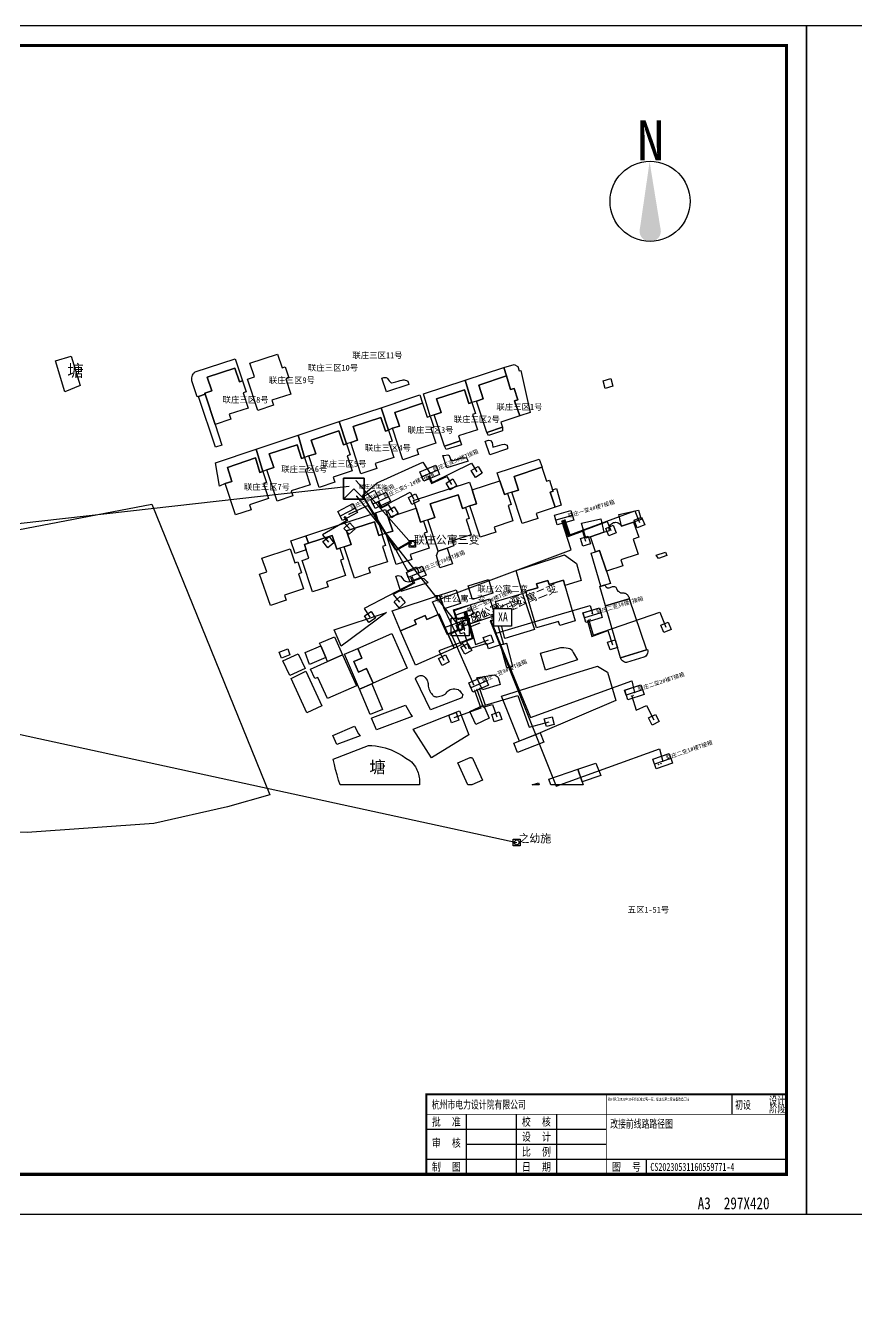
# Model space of a CAD drawing. Extents: x 1225 to 6895, y 909 to 1228.
# Drawn here: x 3129.9 to 3337.6, y 908.8 to 1227.5 of the extents above; entities that cross this region are included whole.
import ezdxf
from ezdxf.enums import TextEntityAlignment as Align

# ---------------------------------------------------------------- set-up
doc = ezdxf.new("R2010")
doc.units = 0
doc.linetypes.add('ACAD_ISO03W100', pattern=[30, 12, -18])
doc.linetypes.add('CABLESECTION_NEW', pattern=[6, 3, -3])
doc.layers.get('0').update_dxf_attribs({"linetype": 'CONTINUOUS'})
for name, color, linetype in [('__0', 1, 'CONTINUOUS'), ('__500', 1, 'CONTINUOUS'), ('__5000', 1, 'CONTINUOUS'), ('__5001', 1, 'CONTINUOUS'), ('___', 1, 'CONTINUOUS'), ('___1', 1, 'CONTINUOUS'), ('___2', 1, 'CONTINUOUS'), ('___3', 1, 'CONTINUOUS'), ('___500', 1, 'CONTINUOUS'), ('____0', 1, 'CONTINUOUS'), ('____2', 1, 'CONTINUOUS'), ('____3', 1, 'CONTINUOUS'), ('_____1', 7, 'CONTINUOUS'), ('_____2', 1, 'CONTINUOUS'), ('______', 1, 'CONTINUOUS'), ('__T__', 1, 'CONTINUOUS'), ('GESOFTDRAWFRAMETITLELAYER', 3, 'CONTINUOUS'), ('LAY10KV', 7, 'CONTINUOUS'), ('OUT-TITLE', 2, 'CONTINUOUS'), ('PUB_TITLE', 252, 'CONTINUOUS'), ('TY_DL_TDDJ', 7, 'CONTINUOUS'), ('TY_PDSB_USERNUMBER', 7, 'CONTINUOUS'), ('TY_ZBZ_NEW', 7, 'CONTINUOUS')]:
    doc.layers.add(name, color=color, linetype=linetype)
doc.styles.add('__', font='宋体.ttf')
doc.styles.add('___1', font='simfang.ttf', dxfattribs={"width": 0.8})
doc.styles.add('____0', font='', dxfattribs={"bigfont": 'gvfs.shx'})
doc.styles.get("Standard").update_dxf_attribs({"font": ''})
doc.styles.get('____0').set_extended_font_data('SimSun')
doc.styles.get('STANDARD').set_extended_font_data('SimSun')

# ---------------------------------------------------------------- blocks, each defined once
blk = doc.blocks.new('A3-420X297_____DWG')
at = {"layer": 'OUT-TITLE', "color": 5}
blk.add_lwpolyline([(0, 0), (0, 297), (420, 297), (420, 0)], close=True, dxfattribs=at)
at = {"layer": 'PUB_TITLE', "color": 4, "const_width": 0.8}
blk.add_lwpolyline([(25, 10), (25, 292), (415, 292), (415, 10)], close=True, dxfattribs=at)
at = {"layer": '_____1', "color": 1, "style": '___1', "width": 0.8}
blk.add_text('A3  297X420', height=3, dxfattribs=at).set_placement((392.82, 1.27))
blk = doc.blocks.new('____')
at = {"layer": 'GESOFTDRAWFRAMETITLELAYER', "color": 4}
for p, q in [((76.34, 20), (76.34, 15)), ((90, 0), (90, 20)), ((10, 15), (10, 0)), ((22.5, 15), (22.5, 0)), ((32.5, 15), (32.5, 0)), ((0, 11.25), (45, 11.25)), ((10, 7.5), (45, 7.5)), ((0, 3.75), (90, 3.75)), ((55, 0), (55, 3.75)), ((0, 0), (90, 0))]:
    blk.add_line(p, q, dxfattribs=at)
at = {"layer": 'GESOFTDRAWFRAMETITLELAYER', "const_width": 0.5}
blk.add_lwpolyline([(0, 0), (0, 20), (90, 20)], dxfattribs=at)
at = {"layer": 'GESOFTDRAWFRAMETITLELAYER', "color": 4, "const_width": 0.2}
for points in [[(45, 20), (45, 0)], [(0, 15), (90, 15)]]:
    blk.add_lwpolyline(points, dxfattribs=at)
at = {"width": 0.7, "flags": 1}
for tag, p in [('工程名称_001', (45.47, 19.23)), ('图纸名称_001', (46.15, 13.98))]:
    blk.add_attdef(tag, text='', height=2, dxfattribs=at).set_placement(p, align=Align.TOP_LEFT)
for tag, p in [('设计单位', (1.36, 16.41)), ('设计阶段', (77.18, 16.35)), ('比例', (33, 4.6)), ('日期', (33, 0.85)), ('图号', (55.99, 0.85))]:
    blk.add_attdef(tag, p, '', height=2, dxfattribs=at)
at = {"flags": 1}
for tag, p in [('审批', (11.15, 11.92)), ('校核', (33.11, 11.91)), ('审核', (11.08, 8.1))]:
    blk.add_attdef(tag, p, '', height=2.5, dxfattribs=at)
at = {"layer": 'GESOFTDRAWFRAMETITLELAYER', "color": 3, "width": 0.8}
for s, height, oblique, p in [('设计', 1.8, 1, (87.65, 18.49)), ('阶段', 1.8, 1, (87.69, 16.34)), ('批', 2, 0.8, (2.5, 13.12)), ('准', 2, 0.8, (7.5, 13.12)), ('校', 2, 0.8, (25, 13.12)), ('核', 2, 1, (30, 13.12)), ('设', 2, 0.8, (25, 9.38)), ('计', 2, 0.8, (30, 9.38)), ('审', 2, 0.8, (2.5, 7.85)), ('核', 2, 0.8, (7.5, 7.85)), ('比', 2, 0.8, (25, 5.62)), ('例', 2, 0.8, (30, 5.62)), ('制', 2, 0.8, (2.5, 1.88)), ('图', 2, 0.8, (7.5, 1.88)), ('日', 2, 0.8, (25, 1.88)), ('期', 2, 0.8, (30, 1.88)), ('图', 2, 1, (47.5, 1.88)), ('号', 2, 1, (52.5, 1.88))]:
    blk.add_text(s, height=height, dxfattribs=dict(at, oblique=oblique)).set_placement(p, align=Align.MIDDLE_CENTER)
blk = doc.blocks.new('267DDD8845E7480A94AE5B7440')
for name, p in [('A3-420X297_____DWG', (0, -297)), ('____', (325, -287))]:
    blk.add_blockref(name, p)
at = {"width": 0.7}
for tag, p in [('工程名称_001', (370.47, -267.77)), ('图纸名称_001', (371.15, -273.02))]:
    blk.add_attdef(tag, text='', height=2, dxfattribs=at).set_placement(p, align=Align.TOP_LEFT)
for tag, p in [('设计单位', (326.36, -270.59)), ('设计阶段', (402.18, -270.65)), ('比例', (358, -282.4)), ('日期', (358, -286.15)), ('图号', (380.99, -286.15))]:
    blk.add_attdef(tag, p, '', height=2, dxfattribs=at)
for tag, p in [('审批', (336.15, -275.08)), ('校核', (358.11, -275.09)), ('审核', (336.08, -278.9))]:
    blk.add_attdef(tag, p, '', height=2.5)
blk = doc.blocks.new('DFEF1B0B33D846FFA65A45B310')
blk.add_blockref('A3-420X297_____DWG', (0, -297))
at = {"width": 0.7}
for tag, p in [('工程名称_001', (370.47, -267.77)), ('图纸名称_001', (371.15, -273.02))]:
    blk.add_attdef(tag, text='', height=2, dxfattribs=at).set_placement(p, align=Align.TOP_LEFT)
for tag, p in [('设计单位', (326.36, -270.59)), ('设计阶段', (402.18, -270.65)), ('比例', (358, -282.4)), ('日期', (358, -286.15)), ('图号', (380.99, -286.15))]:
    blk.add_attdef(tag, p, '', height=2, dxfattribs=at)
for tag, p in [('审批', (336.15, -275.08)), ('校核', (358.11, -275.09)), ('审核', (336.08, -278.9))]:
    blk.add_attdef(tag, p, '', height=2.5)
blk = doc.blocks.new('LV_HYPERNODE_PIN1')
at = {"color": 0, "linetype": 'BYBLOCK'}
blk.add_lwpolyline([(3482, -1972), (3506, -1986), (3506, -1986), (3119.891399, -1767.898734), (2709.662063, -1600.221034), (2288.677078, -1428.147056), (1849.339378, -1312.043201), (1402.185843, -1193.873854), (943.804603, -1135.731212), (481.309459, -1077.066748), (15.612881, -1080.550094), (-450.083697, -1084.03344), (-910.659939, -1149.60235), (-1367.139347, -1214.588024), (-1810.539519, -1339.418589), (-2246.189463, -1462.067231), (-2661.762109, -1640.398545), (-3066.717385, -1814.173714), (-3446, -2038), (-3446, -2038), (-3066.716014, -1814.172905), (-2718.839064, -1544.138705), (-2361.841508, -1267.024775), (-2043.885549, -945.89607), (-1720.273301, -619.054632), (-1442.728941, -252.312631), (-1162.693733, 117.720731), (-934.534994, 521.788117), (-706.376255, 925.855502), (-534.170956, 1356.736626), (-363.497383, 1783.785161), (-250.800076, 2229.644617), (-140.07256, 2667.711071), (-87.214174, 3116.448885), (-35.706219, 3553.722305), (-40, 3994), (-40, 3994), (-35.706219, 3553.722305), (24.304085, 3117.51127), (85.887735, 2669.863695), (205.104804, 2233.987822), (326.442691, 1790.357916), (505.36236, 1366.639802), (685.887761, 939.118987), (921.817026, 539.472764), (1157.746292, 139.82654), (1444.863601, -224.803811), (1729.427066, -586.190859), (2059.258368, -906.807227), (2383.324679, -1221.81967), (2745.555659, -1492.081827), (3098.53233, -1755.439303), (3482, -1972)], close=True, dxfattribs=at)
blk = doc.blocks.new('TRANS_SET_LOCATION_7')
at = {"color": 0, "linetype": 'BYBLOCK'}
blk.add_lwpolyline([(-4000, 4000), (4000, 4000), (4000, -4000), (-4000, -4000), (-4000, 4000)], close=True, dxfattribs=at)
blk.add_lwpolyline([(3125, 0, -1), (-3125, 0, -1), (3125, 0)], format="xyb", close=True, dxfattribs=at)
blk = doc.blocks.new('HYPERNODE_PIN1_2')
at = {"color": 0, "linetype": 'BYBLOCK'}
blk.add_lwpolyline([(3482, -1972), (3506, -1986), (3506, -1986), (3119.891399, -1767.898734), (2709.662063, -1600.221034), (2288.677078, -1428.147056), (1849.339378, -1312.043201), (1402.185843, -1193.873854), (943.804603, -1135.731212), (481.309459, -1077.066748), (15.612881, -1080.550094), (-450.083697, -1084.03344), (-910.659939, -1149.60235), (-1367.139347, -1214.588024), (-1810.539519, -1339.418589), (-2246.189463, -1462.067231), (-2661.762109, -1640.398545), (-3066.717385, -1814.173714), (-3446, -2038), (-3446, -2038), (-3066.716014, -1814.172905), (-2718.839064, -1544.138705), (-2361.841508, -1267.024775), (-2043.885549, -945.89607), (-1720.273301, -619.054632), (-1442.728941, -252.312631), (-1162.693733, 117.720731), (-934.534994, 521.788117), (-706.376255, 925.855502), (-534.170956, 1356.736626), (-363.497383, 1783.785161), (-250.800076, 2229.644617), (-140.07256, 2667.711071), (-87.214174, 3116.448885), (-35.706219, 3553.722305), (-40, 3994), (-40, 3994), (-35.706219, 3553.722305), (24.304085, 3117.51127), (85.887735, 2669.863695), (205.104804, 2233.987822), (326.442691, 1790.357916), (505.36236, 1366.639802), (685.887761, 939.118987), (921.817026, 539.472764), (1157.746292, 139.82654), (1444.863601, -224.803811), (1729.427066, -586.190859), (2059.258368, -906.807227), (2383.324679, -1221.81967), (2745.555659, -1492.081827), (3098.53233, -1755.439303), (3482, -1972)], close=True, dxfattribs=at)
blk = doc.blocks.new('LV_T_BOX_LOCATION')
at = {"color": 0, "linetype": 'BYBLOCK'}
for points in [[(-7349, 71), (-7349, 4381), (6996, 4381), (6996, 71), (-7349, 71)], [(-7297, -3996), (-7297, 4405), (6984, 4405), (6984, -3996), (-7297, -3996)]]:
    blk.add_lwpolyline(points, close=True, dxfattribs=at)
blk = doc.blocks.new('SUPPLY_POINT_LOCATION')
at = {"color": 0, "linetype": 'BYBLOCK'}
blk.add_lwpolyline([(-4987, 4987), (4987, 4987), (4987, -4987), (-4987, -4987), (-4987, 4987)], close=True, dxfattribs=at)
blk = doc.blocks.new('HV_CABLE_JOINT_LOCATION')
at = {"color": 0, "linetype": 'BYBLOCK'}
blk.add_lwpolyline([(0, 2400), (-2560, -2600), (2920, -2600), (0, 2400)], close=True, dxfattribs=at)
blk = doc.blocks.new('SWITCH_STN_LOCATION')
at = {"color": 0, "linetype": 'BYBLOCK'}
for points in [[(-200000, 200000), (-200000, -200000), (200000, -200000), (200000, 200000), (-200000, 200000)], [(-200000, 200000), (200000, 200000), (200000, -200000), (-200000, -200000), (-200000, 200000)], [(-200000, -200000), (0, 0), (200000, -200000), (-200000, -200000)]]:
    blk.add_lwpolyline(points, close=True, dxfattribs=at)
blk = doc.blocks.new('TRANS_SET_LOCATION_8')
at = {"color": 0, "linetype": 'BYBLOCK'}
blk.add_lwpolyline([(-6277, -5852), (-6277, 5758), (6113, 5758), (6113, -5852), (-6277, -5852)], close=True, dxfattribs=at)
blk.add_circle((-131, 100), 4277, dxfattribs=at)
blk = doc.blocks.new('TD_BOXTYPESUBSTATION_ORIGI')
at = {"color": 3, "ltscale": 0.37}
blk.add_lwpolyline([(-6, 6), (6, 6), (6, -6), (-6, -6)], close=True, dxfattribs=at)
at = {"color": 3, "ltscale": 0.002, "style": '____0', "width": 0.8}
blk.add_text('XA', height=6, dxfattribs=at).set_placement((-3.05, 0.27), align=Align.MIDDLE_LEFT)
at = {"width": 0.8}
blk.add_attdef('模块编号', text='', height=3, dxfattribs=at).set_placement((0.59, 6.93), align=Align.CENTER)
at = {"width": 0.8, "flags": 1}
blk.add_attdef('电压等级', text='', height=3, dxfattribs=at).set_placement((15.38, -0.55), align=Align.CENTER)
at = {"width": 0.8}
blk.add_attdef('设备编号', text='', height=3, dxfattribs=at).set_placement((-1.29, -10.28), align=Align.RIGHT)
at = {"width": 0.8, "flags": 1}
blk.add_attdef('是否为标准化定制设备', (0.75, -10.41), '', height=3, dxfattribs=at)
blk = doc.blocks.new('TD_BEHINDTHE')
at = {"linetype": 'ACAD_ISO03W100'}
h = blk.add_hatch(color=256, dxfattribs=at)
edge = h.paths.add_edge_path()
edge.add_line((-0.08, 10.02), (-2.48, -6.53))
edge.add_arc((0.07, -7.31), 2.66, 162.9558, 376.3804)
edge.add_line((2.61, -6.56), (-0.08, 10.02))
blk.add_circle((0.03, 0.11), 10)
blk.add_text('N', height=10).set_placement((-3.23, 10.32))

msp = doc.modelspace()

# ---------------------------------------------------------------- linework, layer by layer
at = {"layer": '__500', "color": 253}
for points in [[(3219.653, 1139.57), (3220.099, 1139.566), (3220.214, 1139.539), (3220.332, 1139.46), (3220.414, 1139.345), (3220.578, 1139.056), (3220.783, 1138.794), (3221.237, 1138.328), (3221.312, 1138.287), (3221.397, 1138.281), (3221.813, 1138.342), (3222.444, 1138.489), (3223.058, 1138.697), (3223.537, 1138.851), (3224.032, 1138.945), (3224.315, 1138.972), (3224.589, 1138.982), (3224.785, 1138.962), (3225.159, 1138.862), (3225.319, 1138.78), (3225.448, 1138.655), (3225.586, 1138.415), (3225.67, 1138.152), (3225.741, 1137.855), (3220.142, 1135.98), (3218.954, 1139.444), (3219.246, 1139.518), (3219.463, 1139.554), (3219.653, 1139.57)], [(3245.179, 1125.878), (3249.112, 1127.221), (3249.17, 1126.263), (3245.602, 1125.117), (3245.179, 1125.878)], [(3234.653, 1122.455), (3238.585, 1123.746), (3238.853, 1122.806), (3235.051, 1121.566), (3234.653, 1122.455)], [(3245.111, 1123.811), (3245.609, 1123.974), (3246.1, 1123.896), (3246.514, 1123.323), (3246.716, 1122.151), (3249.012, 1122.853), (3249.639, 1122.972), (3250.316, 1122.708), (3250.396, 1122.069), (3250.387, 1121.75), (3245.948, 1120.299), (3244.827, 1123.712), (3245.111, 1123.811)], [(3234.527, 1120.148), (3235.447, 1120.248), (3235.844, 1120.077), (3236.169, 1119.208), (3236.375, 1118.887), (3236.845, 1118.833), (3238.917, 1119.485), (3239.472, 1119.632), (3240.122, 1119.485), (3240.577, 1118.657), (3235.195, 1117.044), (3234.222, 1120.109), (3234.527, 1120.148)], [(3287.541, 1095.218), (3289.881, 1095.99), (3290.18, 1095.086), (3288.133, 1094.411), (3287.541, 1095.218)], [(3222.777, 1090.04), (3223.096, 1090.143), (3223.707, 1089.955), (3224.351, 1089.057), (3224.883, 1088.687), (3225.52, 1088.549), (3226.293, 1088.64), (3228.079, 1089.251), (3228.7, 1089.483), (3229.491, 1089.345), (3230.294, 1088.543), (3230.463, 1088.282), (3223.731, 1086.114), (3222.497, 1089.933), (3222.777, 1090.04)], [(3274.736, 1087.752), (3274.892, 1087.561), (3274.99, 1087.335), (3275.028, 1087.247), (3275.091, 1087.171), (3275.174, 1087.116), (3275.265, 1087.087), (3275.341, 1087.077), (3275.531, 1087.064), (3275.766, 1087.068), (3276.001, 1087.106), (3276.227, 1087.178), (3276.439, 1087.28), (3276.595, 1087.35), (3276.766, 1087.387), (3276.94, 1087.39), (3277.108, 1087.358), (3277.27, 1087.287), (3277.414, 1087.175), (3277.526, 1087.031), (3277.596, 1086.869), (3277.684, 1086.642), (3277.813, 1086.432), (3277.977, 1086.247), (3278.167, 1086.096), (3278.375, 1085.964), (3278.517, 1085.881), (3278.64, 1085.825), (3278.772, 1085.787), (3278.908, 1085.769), (3279.043, 1085.772), (3279.234, 1085.78), (3279.426, 1085.768), (3279.616, 1085.735), (3279.8, 1085.684), (3279.978, 1085.608), (3280.144, 1085.504), (3280.291, 1085.375), (3280.414, 1085.226), (3280.552, 1085.005), (3280.664, 1084.768), (3280.748, 1084.52), (3280.802, 1084.265), (3274.843, 1082.532), (3274.266, 1084.514), (3273.435, 1087.373), (3274.736, 1087.752)], [(3274.843, 1082.532), (3280.802, 1084.265), (3284.916, 1072.069), (3285.076, 1071.543), (3278.604, 1069.598), (3274.843, 1082.532)], [(3258.613, 1070.728), (3263.729, 1072.112), (3264.428, 1072.101), (3265.006, 1072.043), (3265.542, 1071.952), (3265.944, 1071.864), (3266.188, 1071.763), (3266.392, 1071.594), (3266.636, 1071.263), (3266.813, 1070.892), (3267.843, 1069.049), (3259.907, 1066.494), (3258.613, 1070.728)], [(3285.076, 1071.543), (3285.352, 1071.627), (3285.424, 1071.326), (3285.435, 1071.026), (3285.388, 1070.73), (3285.284, 1070.449), (3285.134, 1070.203), (3284.941, 1069.988), (3284.711, 1069.814), (3284.453, 1069.686), (3280.137, 1068.369), (3279.857, 1068.418), (3279.589, 1068.51), (3279.339, 1068.643), (3279.113, 1068.815), (3278.948, 1068.984), (3278.806, 1069.173), (3278.691, 1069.379), (3278.604, 1069.598), (3285.076, 1071.543)], [(3227.623, 1064.624), (3227.816, 1064.799), (3228.034, 1064.947), (3228.27, 1065.064), (3228.517, 1065.147), (3228.704, 1065.175), (3228.895, 1065.169), (3229.083, 1065.128), (3229.257, 1065.055), (3229.564, 1064.861), (3229.837, 1064.62), (3230.093, 1064.312), (3230.301, 1063.971), (3230.421, 1063.698), (3230.509, 1063.41), (3230.56, 1063.115), (3230.576, 1062.817), (3230.592, 1062.483), (3230.643, 1062.151), (3230.73, 1061.827), (3230.85, 1061.515), (3231, 1061.211), (3231.169, 1060.917), (3231.358, 1060.635), (3231.566, 1060.367), (3231.694, 1060.23), (3231.84, 1060.108), (3231.999, 1060.005), (3232.169, 1059.924), (3232.325, 1059.871), (3232.488, 1059.837), (3232.653, 1059.825), (3232.818, 1059.833), (3233.149, 1059.881), (3233.478, 1059.948), (3233.802, 1060.036), (3234.119, 1060.143), (3234.467, 1060.302), (3234.79, 1060.513), (3235.079, 1060.769), (3235.324, 1061.062), (3235.533, 1061.303), (3235.785, 1061.507), (3236.069, 1061.662), (3236.372, 1061.762), (3236.811, 1061.83), (3237.255, 1061.828), (3237.646, 1061.76), (3238.02, 1061.625), (3238.24, 1061.497), (3238.432, 1061.33), (3238.638, 1061.08), (3238.806, 1060.803), (3239.229, 1060.378), (3238.956, 1059.574), (3231.12, 1056.603), (3227.419, 1064.349), (3227.623, 1064.624)], [(3242.985, 1064.627), (3245.011, 1064.958), (3247.047, 1065.291), (3247.321, 1065.215), (3247.573, 1065.085), (3247.819, 1064.878), (3248.01, 1064.62), (3248.475, 1063.218), (3248.57, 1062.933), (3244.11, 1061.547), (3242.679, 1064.572), (3242.985, 1064.627)], [(3248.918, 1059.943), (3261.794, 1064.083), (3272.862, 1067.455), (3275.352, 1065.967), (3277.421, 1058.939), (3258.548, 1050.829), (3253.409, 1048.78), (3248.918, 1059.943)], [(3216.711, 1054.621), (3224.883, 1057.757), (3226.204, 1055.43), (3226.58, 1054.899), (3217.684, 1051.558), (3216.433, 1054.506), (3216.711, 1054.621)], [(3226.777, 1051.771), (3238.369, 1056.312), (3240.713, 1050.327), (3231.361, 1044.608), (3226.777, 1051.771)], [(3213.15, 1050.578), (3213.544, 1050.037), (3207.749, 1047.884), (3206.774, 1050.171), (3212.159, 1052.467), (3213.15, 1050.578)]]:
    msp.add_lwpolyline(points, close=True, dxfattribs=at)
at = {"layer": '__5001', "color": 253}
for points in [[(3139.728, 1135.99), (3137.452, 1143.754), (3141.361, 1144.93), (3143.576, 1137.569), (3139.728, 1135.99)], [(3206.813, 1044.272), (3215.609, 1047.65), (3216.484, 1047.619), (3217.357, 1047.542), (3218.225, 1047.422), (3219.084, 1047.257), (3219.826, 1047.072), (3220.557, 1046.844), (3221.273, 1046.574), (3221.971, 1046.262), (3223.009, 1045.732), (3224.023, 1045.156), (3225.01, 1044.534), (3225.967, 1043.87), (3226.378, 1043.537), (3226.756, 1043.163), (3227.094, 1042.753), (3227.388, 1042.314), (3227.583, 1041.967), (3227.759, 1041.607), (3227.915, 1041.237), (3228.051, 1040.858), (3228.164, 1040.472), (3228.256, 1040.082), (3228.325, 1039.687), (3228.372, 1039.292), (3228.415, 1038.554), (3228.409, 1037.815), (3208.582, 1037.815), (3208.183, 1039.023), (3207.797, 1040.323), (3207.44, 1041.632), (3207.112, 1042.949), (3206.813, 1044.272)]]:
    msp.add_lwpolyline(points, close=True, dxfattribs=at)
at = {"layer": '___3', "color": 253}
msp.add_lwpolyline([(3162.035, 1028.143), (3130.325, 1025.917), (3112.52, 1026.198), (3069.348, 1034.76), (3053.996, 1087.393), (3161.512, 1107.979), (3191.012, 1035.331), (3180.395, 1032.315), (3162.035, 1028.143)], close=True, dxfattribs=at)
at = {"layer": '___500', "color": 253}
for points in [[(3194.834, 1142.259), (3195.739, 1139.504), (3194.979, 1139.254), (3196.227, 1135.454), (3191.502, 1133.902), (3191.914, 1132.649), (3187.982, 1131.358), (3185.411, 1139.186), (3187.121, 1139.748), (3185.998, 1143.168), (3192.945, 1145.45), (3194.074, 1142.009), (3194.834, 1142.259)], [(3182.339, 1144.29), (3184.172, 1138.753), (3183.412, 1138.503), (3182.283, 1141.944), (3175.336, 1139.662), (3176.459, 1136.242), (3174.749, 1135.68), (3174.832, 1135.427), (3173.144, 1134.872), (3172.859, 1134.777), (3171.537, 1138.799), (3171.473, 1139.156), (3171.475, 1139.52), (3171.542, 1139.876), (3171.673, 1140.215), (3171.801, 1140.437), (3171.957, 1140.641), (3172.138, 1140.823), (3172.34, 1140.98), (3182.339, 1144.29)], [(3184.172, 1138.753), (3185.077, 1135.998), (3184.317, 1135.748), (3185.565, 1131.948), (3180.84, 1130.396), (3181.252, 1129.143), (3177.32, 1127.852), (3174.832, 1135.427), (3174.749, 1135.68), (3176.459, 1136.242), (3175.336, 1139.662), (3182.283, 1141.944), (3183.412, 1138.503), (3184.172, 1138.753)], [(3249.474, 1142.088), (3250.141, 1139.97), (3243.195, 1137.689), (3244.318, 1134.268), (3242.608, 1133.707), (3241.505, 1133.356), (3239.763, 1138.896), (3249.474, 1142.088)], [(3253.326, 1141.226), (3253.701, 1141.329), (3256.028, 1130.846), (3253.435, 1129.994), (3253.425, 1130.027), (3252.119, 1133.756), (3252.968, 1134.034), (3252.04, 1136.86), (3251.161, 1136.56), (3250.141, 1139.97), (3249.474, 1142.088), (3252.077, 1142.881), (3252.951, 1142.323), (3253.326, 1141.226)], [(3241.505, 1133.356), (3240.745, 1133.107), (3239.615, 1136.547), (3232.669, 1134.266), (3233.792, 1130.845), (3232.082, 1130.284), (3231.064, 1129.967), (3229.393, 1135.534), (3239.763, 1138.896), (3241.505, 1133.356)], [(3252.119, 1133.756), (3253.425, 1130.027), (3253.435, 1129.994), (3248.699, 1128.422), (3249.112, 1127.221), (3245.179, 1125.878), (3242.608, 1133.707), (3244.318, 1134.268), (3243.195, 1137.689), (3250.141, 1139.97), (3251.161, 1136.56), (3252.04, 1136.86), (3252.968, 1134.034), (3252.119, 1133.756)], [(3173.144, 1134.872), (3174.832, 1135.427), (3177.32, 1127.852), (3178.983, 1122.717), (3177.378, 1122.186), (3173.144, 1134.872)], [(3218.774, 1132.014), (3228.505, 1135.232), (3229.174, 1133.157), (3222.228, 1130.877), (3223.351, 1127.456), (3221.641, 1126.895), (3220.614, 1126.451), (3218.774, 1132.014)], [(3241.505, 1133.356), (3242.41, 1130.601), (3241.65, 1130.351), (3242.898, 1126.551), (3238.173, 1124.999), (3238.585, 1123.746), (3234.653, 1122.455), (3232.082, 1130.284), (3233.792, 1130.845), (3232.669, 1134.266), (3239.615, 1136.547), (3240.745, 1133.107), (3241.505, 1133.356)], [(3208.34, 1128.563), (3218.774, 1132.014), (3220.614, 1126.451), (3219.854, 1126.202), (3218.724, 1129.642), (3211.778, 1127.361), (3212.901, 1123.941), (3211.191, 1123.379), (3210.161, 1123.055), (3208.34, 1128.563)], [(3231.064, 1129.967), (3231.969, 1127.212), (3231.209, 1126.962), (3232.457, 1123.162), (3227.732, 1121.61), (3228.144, 1120.357), (3224.212, 1119.066), (3221.641, 1126.895), (3223.351, 1127.456), (3222.228, 1130.877), (3229.174, 1133.157), (3230.304, 1129.718), (3231.064, 1129.967)], [(3208.34, 1128.563), (3210.161, 1123.055), (3209.401, 1122.806), (3208.271, 1126.246), (3201.325, 1123.965), (3202.448, 1120.544), (3200.738, 1119.983), (3199.679, 1119.617), (3198.096, 1125.175), (3208.34, 1128.563)], [(3220.614, 1126.451), (3221.519, 1123.696), (3220.758, 1123.447), (3222.006, 1119.646), (3217.282, 1118.095), (3217.693, 1116.841), (3213.761, 1115.55), (3211.191, 1123.379), (3212.901, 1123.941), (3211.778, 1127.361), (3218.724, 1129.642), (3219.854, 1126.202), (3220.614, 1126.451)], [(3210.161, 1123.055), (3211.066, 1120.3), (3210.306, 1120.05), (3211.554, 1116.25), (3206.829, 1114.698), (3207.241, 1113.445), (3203.309, 1112.154), (3200.738, 1119.983), (3202.448, 1120.544), (3201.325, 1123.965), (3208.271, 1126.246), (3209.401, 1122.806), (3210.161, 1123.055)], [(3187.558, 1121.669), (3198.096, 1125.175), (3199.679, 1119.617), (3198.919, 1119.368), (3197.789, 1122.808), (3190.843, 1120.527), (3191.966, 1117.106), (3190.256, 1116.545), (3189.235, 1116.149), (3187.558, 1121.669)], [(3199.679, 1119.617), (3200.584, 1116.862), (3199.824, 1116.612), (3201.072, 1112.812), (3196.347, 1111.26), (3196.759, 1110.007), (3192.827, 1108.716), (3190.256, 1116.545), (3191.966, 1117.106), (3190.843, 1120.527), (3197.789, 1122.808), (3198.919, 1119.368), (3199.679, 1119.617)], [(3187.389, 1119.511), (3180.43, 1117.076), (3181.522, 1113.638), (3179.844, 1113.131), (3178.386, 1112.468), (3177.438, 1118.298), (3187.558, 1121.669), (3189.235, 1116.149), (3188.475, 1115.899), (3187.389, 1119.511)], [(3187.389, 1119.511), (3188.475, 1115.899), (3189.235, 1116.149), (3190.14, 1113.394), (3189.38, 1113.144), (3190.628, 1109.344), (3185.903, 1107.792), (3186.315, 1106.539), (3182.383, 1105.248), (3179.844, 1113.131), (3181.522, 1113.638), (3180.43, 1117.076), (3187.389, 1119.511)], [(3258.294, 1119.206), (3259.032, 1117.193), (3258.967, 1117.171), (3252.021, 1114.889), (3253.144, 1111.468), (3251.434, 1110.907), (3250.36, 1110.582), (3249.6, 1110.332), (3248.471, 1113.773), (3247.815, 1115.779), (3258.294, 1119.206)], [(3260.857, 1113.979), (3261.655, 1111.551), (3261.762, 1111.224), (3261.002, 1110.974), (3262.25, 1107.174), (3257.525, 1105.622), (3257.937, 1104.369), (3254.005, 1103.078), (3251.434, 1110.907), (3253.144, 1111.468), (3252.021, 1114.889), (3258.967, 1117.171), (3260.097, 1113.73), (3260.857, 1113.979)], [(3241.524, 1111.49), (3242.647, 1108.071), (3240.937, 1107.509), (3239.903, 1107.126), (3239.143, 1106.877), (3238.013, 1110.317), (3231.067, 1108.036), (3232.19, 1104.615), (3230.48, 1104.054), (3229.418, 1103.728), (3229.413, 1103.742), (3228.653, 1103.493), (3227.523, 1106.933), (3226.88, 1108.89), (3240.874, 1113.475), (3241.524, 1111.49)], [(3248.471, 1113.773), (3249.6, 1110.332), (3250.36, 1110.582), (3251.265, 1107.827), (3250.505, 1107.577), (3251.753, 1103.777), (3247.028, 1102.225), (3247.44, 1100.972), (3243.508, 1099.681), (3240.937, 1107.509), (3242.647, 1108.071), (3241.524, 1111.49), (3248.471, 1113.773)], [(3239.903, 1107.126), (3240.808, 1104.371), (3240.048, 1104.121), (3241.296, 1100.321), (3236.571, 1098.769), (3236.983, 1097.516), (3235.309, 1096.966), (3233.051, 1096.225), (3230.48, 1104.054), (3232.19, 1104.615), (3231.067, 1108.036), (3238.013, 1110.317), (3239.143, 1106.877), (3239.903, 1107.126)], [(3262.66, 1111.881), (3263.783, 1107.678), (3262.25, 1107.174), (3261.002, 1110.974), (3261.762, 1111.224), (3261.655, 1111.551), (3262.66, 1111.881)], [(3219.932, 1106.618), (3220.577, 1104.652), (3221.7, 1101.231), (3219.99, 1100.67), (3219.113, 1100.401), (3217.375, 1105.78), (3219.932, 1106.618)], [(3227.523, 1106.933), (3228.653, 1103.493), (3229.413, 1103.742), (3229.418, 1103.728), (3230.318, 1100.987), (3229.558, 1100.737), (3230.806, 1096.937), (3226.081, 1095.385), (3226.493, 1094.132), (3222.561, 1092.841), (3219.99, 1100.67), (3221.7, 1101.231), (3220.577, 1104.652), (3227.523, 1106.933)], [(3278.267, 1105.047), (3278.214, 1105.343), (3283.081, 1106.446), (3283.792, 1104.11), (3283.503, 1104.028), (3281.886, 1103.475), (3278.858, 1102.439), (3278.267, 1105.047)], [(3217.375, 1105.78), (3219.113, 1100.401), (3219.01, 1100.367), (3218.25, 1100.118), (3217.12, 1103.558), (3210.174, 1101.277), (3211.297, 1097.856), (3209.587, 1097.295), (3208.48, 1096.942), (3207.72, 1096.693), (3206.59, 1100.133), (3200.637, 1098.178), (3200.014, 1100.074), (3217.375, 1105.78)], [(3219.01, 1100.367), (3219.915, 1097.612), (3219.155, 1097.362), (3220.403, 1093.562), (3215.678, 1092.01), (3216.09, 1090.757), (3212.158, 1089.466), (3209.587, 1097.295), (3211.297, 1097.856), (3210.174, 1101.277), (3217.12, 1103.558), (3218.25, 1100.118), (3219.01, 1100.367)], [(3271.127, 1099.794), (3269.929, 1099.429), (3268.881, 1103.182), (3273.661, 1104.311), (3274.431, 1100.915), (3271.127, 1099.794)], [(3276.882, 1103.33), (3277.169, 1103.399), (3277.469, 1103.413), (3277.766, 1103.37), (3278.046, 1103.274), (3278.302, 1103.129), (3278.531, 1102.934), (3278.72, 1102.7), (3278.858, 1102.439), (3281.886, 1103.475), (3283.164, 1099.691), (3281.781, 1099.224), (3283.061, 1095.435), (3278.729, 1094.007), (3279.203, 1092.57), (3275.095, 1091.216), (3273.384, 1096.408), (3272.39, 1096.071), (3271.127, 1099.794), (3274.431, 1100.915), (3275.862, 1101.4), (3275.809, 1101.693), (3275.813, 1101.996), (3275.874, 1102.293), (3275.988, 1102.568), (3276.151, 1102.817), (3276.362, 1103.035), (3276.61, 1103.209), (3276.882, 1103.33)], [(3200.637, 1098.178), (3199.644, 1097.852), (3200.074, 1096.542), (3197.327, 1095.64), (3196.238, 1098.755), (3200.014, 1100.074), (3200.637, 1098.178)], [(3208.48, 1096.942), (3209.385, 1094.187), (3208.624, 1093.938), (3209.872, 1090.137), (3205.148, 1088.586), (3205.559, 1087.332), (3201.627, 1086.041), (3199.057, 1093.87), (3200.767, 1094.432), (3200.074, 1096.542), (3199.644, 1097.852), (3200.637, 1098.178), (3206.59, 1100.133), (3207.72, 1096.693), (3208.48, 1096.942)], [(3191.129, 1082.661), (3188.425, 1090.481), (3190.268, 1091.051), (3188.975, 1094.497), (3196.091, 1096.753), (3197.221, 1093.313), (3197.981, 1093.562), (3198.886, 1090.807), (3198.126, 1090.557), (3199.374, 1086.757), (3194.649, 1085.205), (3195.061, 1083.952), (3191.129, 1082.661)], [(3233.051, 1096.225), (3235.309, 1096.966), (3236.599, 1093.039), (3233.506, 1092.023), (3232.616, 1095.152), (3233.051, 1096.225)], [(3264.711, 1087.653), (3264.339, 1088.934), (3260.774, 1087.868), (3260.47, 1088.885), (3257.662, 1088.079), (3257.956, 1087.071), (3254.93, 1086.188), (3255.018, 1085.885), (3254.126, 1085.625), (3252.542, 1091.366), (3264.589, 1095.289), (3267.612, 1093.139), (3268.817, 1088.881), (3264.711, 1087.653)], [(3273.384, 1096.408), (3275.095, 1091.216), (3276.105, 1088.152), (3273.723, 1087.457), (3271.324, 1095.705), (3272.39, 1096.071), (3273.384, 1096.408)], [(3240.551, 1087.513), (3245.63, 1089.149), (3246.732, 1085.727), (3241.654, 1084.092), (3240.551, 1087.513)], [(3264.711, 1087.653), (3267.285, 1078.782), (3263.464, 1077.648), (3263.16, 1078.674), (3257.597, 1077.05), (3255.018, 1085.885), (3254.93, 1086.188), (3257.956, 1087.071), (3257.662, 1088.079), (3260.47, 1088.885), (3260.774, 1087.868), (3264.339, 1088.934), (3264.711, 1087.653)], [(3234.529, 1081.797), (3238.788, 1072.795), (3237.077, 1071.985), (3233.344, 1080.503), (3230.23, 1079.139), (3229.789, 1080.146), (3227.133, 1078.982), (3227.574, 1077.975), (3223.677, 1076.267), (3221.543, 1081.307), (3233.427, 1085.219), (3234.529, 1081.797)], [(3233.427, 1085.219), (3237.534, 1086.55), (3238.638, 1083.12), (3234.529, 1081.797), (3233.427, 1085.219)], [(3248.664, 1072.785), (3245.612, 1071.847), (3245.21, 1073.157), (3240.823, 1071.809), (3239.611, 1075.83), (3238.653, 1075.542), (3236.845, 1081.542), (3245.962, 1084.29), (3249.365, 1073), (3248.664, 1072.785)], [(3254.126, 1085.625), (3257.138, 1076.618), (3249.743, 1074.429), (3247.368, 1083.633), (3254.126, 1085.625)], [(3220.163, 1080.862), (3208.796, 1072.508), (3207.079, 1076.555), (3220.163, 1080.862)], [(3237.077, 1071.985), (3227.41, 1067.749), (3223.677, 1076.267), (3227.574, 1077.975), (3227.133, 1078.982), (3229.789, 1080.146), (3230.23, 1079.139), (3233.344, 1080.503), (3237.077, 1071.985)], [(3203.701, 1072.583), (3203.433, 1073.187), (3207.138, 1074.833), (3209.146, 1070.331), (3205.437, 1068.676), (3204.999, 1069.662), (3203.701, 1072.583)], [(3216.787, 1063.199), (3215.179, 1066.861), (3213.164, 1065.976), (3211.998, 1068.631), (3214.012, 1069.516), (3212.967, 1071.896), (3221.481, 1075.637), (3225.302, 1066.939), (3216.787, 1063.199)], [(3193.879, 1069.487), (3193.309, 1070.954), (3195.453, 1071.787), (3196.023, 1070.32), (3193.879, 1069.487)], [(3203.701, 1072.583), (3204.999, 1069.662), (3200.933, 1067.856), (3199.806, 1070.852), (3203.701, 1072.583)], [(3212.967, 1071.896), (3214.012, 1069.516), (3211.998, 1068.631), (3213.164, 1065.976), (3215.179, 1066.861), (3216.787, 1063.199), (3216.439, 1063.051), (3213.362, 1061.745), (3209.67, 1070.448), (3212.967, 1071.896)], [(3249.365, 1073), (3250.098, 1073.23), (3251.626, 1067.428), (3250.176, 1067.046), (3248.664, 1072.785), (3249.365, 1073)], [(3194.246, 1068.784), (3198.053, 1070.528), (3199.815, 1066.864), (3196.008, 1065.12), (3194.246, 1068.784)], [(3205.437, 1068.676), (3209.146, 1070.331), (3212.606, 1062.575), (3205.394, 1059.433), (3202.952, 1064.677), (3202.24, 1064.359), (3201.164, 1066.77), (3205.437, 1068.676)], [(3200.221, 1055.81), (3196.344, 1064.422), (3200.021, 1066.19), (3203.96, 1057.535), (3200.221, 1055.81)], [(3213.362, 1061.745), (3216.439, 1063.051), (3219.146, 1056.67), (3216.069, 1055.365), (3213.362, 1061.745)], [(3242.457, 1052.921), (3241.008, 1056.152), (3244.349, 1057.733), (3245.798, 1054.502), (3242.457, 1052.921)], [(3259.474, 1048.507), (3252.902, 1045.887), (3251.976, 1048.209), (3258.548, 1050.829), (3259.474, 1048.507)], [(3240.459, 1037.815), (3237.957, 1043.33), (3241.089, 1044.68), (3241.312, 1044.659), (3241.423, 1044.619), (3241.527, 1044.559), (3241.619, 1044.481), (3241.695, 1044.39), (3241.789, 1044.187), (3244.132, 1039.035), (3241.443, 1037.815), (3240.459, 1037.815)], [(3267.936, 1041.731), (3272.445, 1043.204), (3273.703, 1040.185), (3269.066, 1038.542), (3267.936, 1041.731)], [(3261.192, 1037.815), (3260.698, 1039.208), (3267.936, 1041.731), (3269.066, 1038.542), (3269.324, 1037.815), (3261.192, 1037.815)], [(3256.549, 1037.815), (3258.1, 1038.367), (3258.296, 1037.815), (3256.549, 1037.815)]]:
    msp.add_lwpolyline(points, close=True, dxfattribs=at)
at = {"layer": '____0', "color": 253}
for points in [[(3226.232, 1098.629), (3222.488, 1096.569), (3214.129, 1110.107), (3217.77, 1113.313), (3217.77, 1113.313), (3229.208, 1118.432), (3231.019, 1115.635)], [(3230.836, 1114.906), (3231.57, 1113.4), (3241.364, 1118.208), (3242.688, 1116.022)], [(3230.618, 1114.747), (3231.407, 1113.148), (3235.2, 1114.901), (3236.389, 1112.872)], [(3226.191, 1098.691), (3222.523, 1096.665), (3214.421, 1109.893), (3217.116, 1111.453), (3218.253, 1109.301)], [(3218.335, 1108.47), (3218.897, 1107.194), (3226.062, 1110.955), (3226.939, 1109.191)], [(3226.279, 1098.563), (3222.465, 1096.434), (3215.593, 1107.64), (3210.791, 1105.414)], [(3218.072, 1108.338), (3218.736, 1106.946), (3220.532, 1107.884), (3221.724, 1105.938)], [(3264.738, 1104.013), (3265.921, 1100.273), (3282.156, 1106.297), (3283.361, 1103.369)], [(3209.594, 1104.688), (3210.149, 1103.786), (3204.185, 1100.275), (3205.611, 1098.467)], [(3209.776, 1104.804), (3210.361, 1103.859), (3209.508, 1103.336), (3210.893, 1101.851)], [(3238.258, 1076.542), (3235.367, 1075.325), (3231.628, 1083.577), (3266.256, 1096.538), (3263.966, 1103.776)], [(3264.219, 1103.844), (3265.518, 1099.853), (3269.085, 1101.168), (3269.837, 1098.709)], [(3264.452, 1103.923), (3265.725, 1100.033), (3275.281, 1103.624), (3276.233, 1101.359)], [(3226.327, 1098.475), (3222.52, 1096.347), (3225.373, 1091.293), (3227.653, 1092.333), (3228.211, 1090.906)], [(3226.256, 1089.536), (3226.737, 1088.234), (3214.581, 1081.868), (3215.993, 1079.742)], [(3226.591, 1089.689), (3227.163, 1088.207), (3221.783, 1085.376), (3223.428, 1083.46)], [(3239.726, 1080.936), (3241.574, 1074.47), (3233.216, 1071.282), (3234.446, 1068.96)], [(3238.22, 1076.62), (3235.414, 1075.431), (3234.651, 1077.112), (3240.061, 1079.158), (3239.521, 1080.891)], [(3239.887, 1080.979), (3241.779, 1074.367), (3238.957, 1073.308), (3240.076, 1071.808)], [(3240.108, 1081.043), (3242.423, 1072.876), (3245.604, 1074.047)], [(3247.418, 1079.1), (3246.322, 1078.614), (3247.582, 1075.713), (3259.302, 1079.18), (3259.302, 1079.18), (3271.021, 1082.647), (3271.581, 1080.618)], [(3270.677, 1078.959), (3271.797, 1075.239), (3288.436, 1080.987), (3289.971, 1077.206)], [(3247.355, 1079.231), (3246.086, 1078.777), (3246.086, 1078.777), (3262.559, 1037.514), (3288.342, 1046.802), (3289.199, 1043.695)], [(3247.381, 1079.166), (3246.191, 1078.686), (3256.159, 1054.677), (3281.487, 1063.787), (3282.152, 1060.888)], [(3270.366, 1078.831), (3271.446, 1074.924), (3275.448, 1076.417), (3276.643, 1072.8)], [(3238.291, 1076.462), (3236.289, 1075.556), (3241.901, 1062.877)], [(3242.757, 1061.632), (3244.276, 1057.206), (3246.647, 1057.89), (3247.688, 1054.802)], [(3243.354, 1061.885), (3244.832, 1057.727), (3252.926, 1060.186), (3255.798, 1052.277), (3260.8, 1053.586)], [(3242.15, 1061.405), (3243.733, 1056.974), (3236.956, 1054.591)], [(3281.429, 1059.999), (3282.525, 1056.511), (3285.141, 1057.682), (3286.962, 1054.097)]]:
    msp.add_lwpolyline(points, dxfattribs=at)
at = {"layer": '____2', "color": 253}
for p, q in [((3226.271, 1098.178), (3212.551, 1113.797)), ((3210.803, 1112.371), (2971.361, 1085.277)), ((3212.633, 1109.967), (3238.005, 1077.811)), ((2968.143, 1085.305), (3252.713, 1023.44)), ((3238.929, 1077.384), (3247.253, 1080.143))]:
    msp.add_line(p, q, dxfattribs=at)
at = {"layer": 'LAY10KV', "color": 3, "linetype": 'CABLESECTION_NEW'}
msp.add_lwpolyline([(3240.777, 1077.24), (3246.94, 1079.668)], dxfattribs=at)

# ---------------------------------------------------------------- block references
ref = msp.add_blockref('267DDD8845E7480A94AE5B7440', (2905.084, 1227.526))
ref.add_attrib('图纸名称_001', '改接前线路路径图', (3276.027, 952.147), dxfattribs={"height": 2, "width": 0.7})
ref.add_attrib('图号', 'CS20230531160559771-4', (3286.074, 941.377), dxfattribs={"height": 2, "width": 0.7})
ref.add_attrib('设计单位', '杭州市电力设计院有限公司', (3231.447, 956.94), dxfattribs={"height": 2, "width": 0.7})
ref.add_attrib('设计阶段', '初设', (3307.267, 956.876), dxfattribs={"height": 2, "width": 0.7})
ref.add_attrib('工程名称_001', '杭州滨江2023年10千伏联庄公寓一变、联庄公寓二变设备改造工程', (3275.52, 958.929), dxfattribs={"height": 0.7, "width": 0.7})
msp.add_blockref('DFEF1B0B33D846FFA65A45B310', (3325.084, 1227.526))
at = {"xscale": 0.37, "yscale": 0.37, "zscale": 0.37}
msp.add_blockref('TD_BOXTYPESUBSTATION_ORIGI', (3238.557, 1077.238), dxfattribs=at)
at = {"layer": '___', "color": 253, "xscale": 5e-06, "yscale": 5e-06}
for p, rotation in [((3212.551, 1113.797), 89.999997), ((3210.803, 1112.371), 184.5081279999999), ((3212.633, 1109.967), 128.274445), ((3226.271, 1098.178), 89.999997), ((3238.005, 1077.811), 128.274445), ((3247.253, 1080.143), 179.281858), ((3238.929, 1077.384), 179.281858), ((3252.713, 1023.44), 167.73485)]:
    msp.add_blockref('HYPERNODE_PIN1_2', p, dxfattribs=dict(at, rotation=rotation))
at = {"layer": '___1', "color": 253, "xscale": 0.0002, "yscale": 0.0002}
for p, rotation in [((3275.483, 1138.094), 106.282757), ((3242.688, 1116.022), 301.202132), ((3236.389, 1112.872), 300.3704269999999), ((3226.939, 1109.191), 296.4349810000001), ((3221.724, 1105.938), 301.489075), ((3210.893, 1101.851), 313.004439), ((3283.361, 1103.369), 292.369311), ((3205.611, 1098.467), 308.263438), ((3269.837, 1098.709), 287.004436), ((3276.233, 1101.359), 292.797455), ((3223.428, 1083.46), 310.648052), ((3215.993, 1079.742), 303.5904439999999), ((3289.971, 1077.206), 292.096035), ((3245.604, 1074.047), 20.209833), ((3240.076, 1071.808), 298.891199), ((3276.643, 1072.8), 288.282741), ((3234.446, 1068.96), 297.910876), ((3236.956, 1054.591), 199.373226), ((3247.688, 1054.802), 288.62955), ((3286.962, 1054.097), 296.928285), ((3260.8, 1053.586), 14.665162)]:
    msp.add_blockref('SUPPLY_POINT_LOCATION', p, dxfattribs=dict(at, rotation=rotation))
at = {"layer": '___2', "color": 253, "xscale": 1.3e-05, "yscale": 1.3e-05}
msp.add_blockref('SWITCH_STN_LOCATION', (3211.965, 1111.819), dxfattribs=at)
at = {"layer": '____3', "color": 253}
for name, p, xscale, yscale in [('TRANS_SET_LOCATION_7', (3226.612, 1098.047), 0.0002, 0.0002), ('TRANS_SET_LOCATION_8', (3252.713, 1023.44), 0.00014, 0.00014)]:
    msp.add_blockref(name, p, dxfattribs=dict(at, xscale=xscale, yscale=yscale))
at = {"layer": '____3', "color": 253, "xscale": 0.0002, "yscale": 0.0002}
for p, rotation in [((3247.535, 1079.912), 22.300101), ((3238.557, 1077.238), 21.476919)]:
    msp.add_blockref('TRANS_SET_LOCATION_7', p, dxfattribs=dict(at, rotation=rotation))
at = {"layer": '_____2', "color": 253, "xscale": 1e-05, "yscale": 1e-05}
for p, rotation in [((3231.019, 1115.635), 302.922226), ((3230.618, 1114.747), 296.26327), ((3230.836, 1114.906), 295.983854), ((3218.253, 1109.301), 297.849541), ((3218.072, 1108.338), 295.501677), ((3218.335, 1108.47), 293.770558), ((3209.594, 1104.688), 301.603959), ((3209.776, 1104.804), 301.759482), ((3210.791, 1105.414), 204.870408), ((3263.966, 1103.776), 107.556628), ((3264.219, 1103.844), 288.0291559999999), ((3264.452, 1103.923), 288.120653), ((3264.738, 1104.013), 287.552689), ((3226.191, 1098.691), 208.913825), ((3226.232, 1098.629), 208.8201969999999), ((3226.279, 1098.563), 209.1705439999999), ((3226.327, 1098.475), 209.203889), ((3228.211, 1090.906), 291.356995), ((3226.256, 1089.536), 290.275824), ((3226.591, 1089.689), 291.104838), ((3239.521, 1080.891), 107.306951), ((3239.726, 1080.936), 285.950074), ((3239.887, 1080.979), 285.968283), ((3240.108, 1081.043), 285.825799), ((3271.581, 1080.618), 285.429402), ((3247.355, 1079.231), 199.6852829999999), ((3247.381, 1079.166), 201.967249), ((3247.418, 1079.1), 203.9139629999999), ((3270.366, 1078.831), 285.452235), ((3270.677, 1078.959), 286.755749), ((3271.023, 1079.112), 287.793822), ((3238.22, 1076.62), 202.964061), ((3238.258, 1076.542), 202.829219), ((3238.291, 1076.462), 204.3490049999999), ((3241.901, 1062.877), 293.875217), ((3242.757, 1061.632), 288.942182), ((3243.354, 1061.885), 289.56823), ((3242.15, 1061.405), 289.659556), ((3281.429, 1059.999), 287.443768), ((3281.759, 1060.126), 287.135426), ((3282.152, 1060.888), 282.9195329999999), ((3288.146, 1042.908), 288.442164), ((3288.434, 1043.003), 289.325212), ((3288.718, 1043.117), 289.909022), ((3289.199, 1043.695), 285.420386)]:
    msp.add_blockref('LV_HYPERNODE_PIN1', p, dxfattribs=dict(at, rotation=rotation))
at = {"layer": '______', "color": 253, "xscale": 1e-05, "yscale": 1e-05}
for p, rotation in [((3212.551, 1113.797), 269.999997), ((3210.803, 1112.371), 4.508128000000002), ((3212.633, 1109.967), 308.274445), ((3226.271, 1098.178), 269.999997), ((3238.005, 1077.811), 308.274445), ((3247.253, 1080.143), 359.281858), ((3238.929, 1077.384), 359.281858), ((3252.713, 1023.44), 347.73485)]:
    msp.add_blockref('HV_CABLE_JOINT_LOCATION', p, dxfattribs=dict(at, rotation=rotation))
at = {"layer": '__T__', "color": 253, "xscale": 0.0003, "yscale": 0.0003}
for p, rotation in [((3231.019, 1115.635), 22.783783), ((3218.743, 1108.89), 25.149884), ((3210.51, 1105.971), 27.76373), ((3264.571, 1104.534), 16.205309), ((3227.642, 1090.479), 22.429177), ((3239.521, 1080.891), 19.121427), ((3271.723, 1080.196), 16.68380400000001), ((3243.264, 1062.964), 23.678608), ((3282.152, 1060.888), 18.328454), ((3289.199, 1043.695), 19.192215)]:
    msp.add_blockref('LV_T_BOX_LOCATION', p, dxfattribs=dict(at, rotation=rotation))
at = {"layer": 'TY_ZBZ_NEW'}
msp.add_blockref('TD_BEHINDTHE', (3285.971, 1183.494), dxfattribs=at)

# ---------------------------------------------------------------- texts
at = {"layer": '__0', "color": 253}
for s, height, p in [('联庄三区11号', 1.5, (3211.614, 1144.385)), ('联庄三区10号', 1.5, (3200.512, 1141.276)), ('联庄三区9号', 1.5, (3190.739, 1138.167)), ('联庄三区8号', 1.5, (3179.184, 1133.284)), ('联庄三区1号', 1.5, (3247.606, 1131.503)), ('联庄三区2号', 1.5, (3236.942, 1128.393)), ('联庄三区3号', 1.5, (3225.387, 1125.729)), ('联庄三区4号', 1.5, (3214.731, 1121.284)), ('联庄三区5号', 1.5, (3203.621, 1117.292)), ('联庄三区6号', 1.5, (3193.848, 1115.956)), ('联庄三区7号', 1.5, (3184.52, 1111.51)), ('五区', 0.00773, (3279.84, 1032.581)), ('五区1-51号', 1.5, (3280.403, 1005.878))]:
    msp.add_text(s, height=height, dxfattribs=at).set_placement(p)
at = {"layer": '__5000', "color": 253}
for p in [(3140.388, 1139.815), (3215.874, 1040.761)]:
    msp.add_text('塘', height=3, dxfattribs=at).set_placement(p)
at = {"layer": '___2', "color": 253}
msp.add_text('联庄公寓站', height=1, dxfattribs=at).set_placement((3213.215, 1111.819))
at = {"layer": '____3', "color": 253}
for s, p in [('联庄公寓三变', (3227.012, 1098.047)), ('之幼施', (3253.113, 1023.44))]:
    msp.add_text(s, height=2, dxfattribs=at).set_placement(p)
for s, rotation, p in [('联庄公寓二变', 22.3001, (3247.905, 1080.064)), ('联庄公寓一变', 21.47692, (3238.929, 1077.384))]:
    msp.add_text(s, height=2, rotation=rotation, dxfattribs=at).set_placement(p)
at = {"layer": '__T__', "color": 253}
for s, rotation, p in [('联庄三变5#楼T接箱', 22.78378, (3232.011, 1116.052)), ('联庄三变5-1#楼T接箱', 25.14988, (3219.717, 1109.347)), ('联庄三变6#楼T接箱', 27.76373, (3211.462, 1106.472)), ('联庄一变4#楼T接箱', 17.06899, (3265.647, 1104.534)), ('联庄三变7#楼T接箱', 22.42918, (3228.637, 1090.89)), ('联庄一变8#楼T接箱', 24.22887, (3240.597, 1080.891)), ('联庄二变3#楼T接箱', 16.6838, (3272.754, 1080.505)), ('联庄一变9#楼T接箱', 23.67861, (3244.249, 1063.396)), ('联庄二变2#楼T接箱', 18.32845, (3283.173, 1061.226)), ('联庄二变1#楼T接箱', 19.19222, (3290.215, 1044.049))]:
    msp.add_text(s, height=1, rotation=rotation, dxfattribs=at).set_placement(p)
at = {"layer": 'TY_DL_TDDJ', "color": 0, "insert": (3243.126, 1080.315), "char_height": 2, "attachment_point": 5, "rotation": 21.4998, "style": '__'}
msp.add_mtext('50m', dxfattribs=at)
at = {"layer": 'TY_PDSB_USERNUMBER', "color": 0, "char_height": 1.5, "attachment_point": 5, "style": '__'}
for s, insert in [('联庄公寓二变', (3249.16, 1086.704)), ('联庄公寓一变', (3238.557, 1084.238))]:
    msp.add_mtext(s, dxfattribs=dict(at, insert=insert))

# ---------------------------------------------------------------- wipeouts: each hides what was drawn before it
at = {"color": 253}
msp.add_wipeout([(3285.47, 913.203), (3289.91, 913.203), (3289.91, 908.763), (3285.47, 908.763)], dxfattribs=at)

# ---------------------------------------------------------------- next in the draw order: wipeouts: each hides what was drawn before it
msp.add_wipeout([(3246.94, 1081.924), (3251.38, 1081.924), (3251.38, 1077.484), (3246.94, 1077.484)])

# ---------------------------------------------------------------- next in the draw order: block references
at = {"xscale": 0.37, "yscale": 0.37, "zscale": 0.37}
msp.add_blockref('TD_BOXTYPESUBSTATION_ORIGI', (3249.16, 1079.704), dxfattribs=at)

doc.saveas('drawing.dxf')
